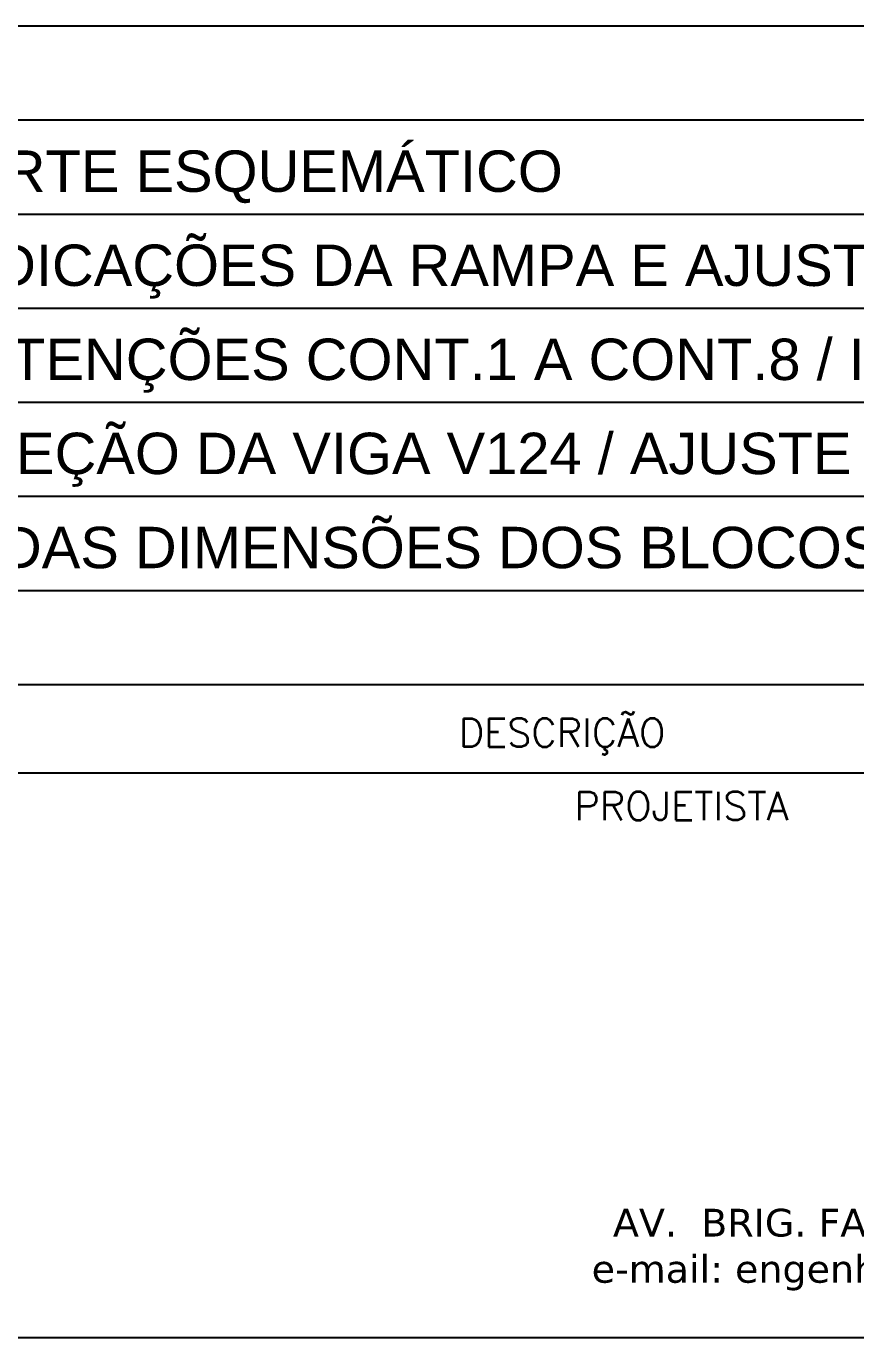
# Model space of a CAD drawing. Extents: x -4172 to 5482, y -2094 to 2406.
# Drawn here: x 4876.1 to 5096.5, y -1508.3 to -1159.8 of the extents above; entities that cross this region are included whole.
import ezdxf

# ---------------------------------------------------------------- set-up
doc = ezdxf.new("R2010")
doc.units = 0
doc.header["$LTSCALE"] = 50
doc.header["$MEASUREMENT"] = 0
doc.layers.add('CARIMBO', color=7, linetype='CONTINUOUS')
doc.layers.add('F-LOGO', color=7, linetype='CONTINUOUS')
doc.layers.add('TERRENO', color=3, linetype='CONTINUOUS', lineweight=30)
doc.styles.add('AR-REF', font='arial.ttf')
doc.styles.add('Graphite Light Narrow', font='')
doc.styles.add('STYLE3', font='romans.shx')
doc.styles.get('Graphite Light Narrow').set_extended_font_data('Graphite Light Narrow')

# ---------------------------------------------------------------- blocks, each defined once
blk = doc.blocks.new('LOGO_CP')
at = {"layer": 'F-LOGO', "color": 1, "insert": (-131.02, -43.4), "char_height": 6.192, "width": 358.7696, "attachment_point": 1, "style": 'Graphite Light Narrow'}
blk.add_mtext('\\pi33.832;{\\fVerdana|b0|i0|c0|p34;AV.  BRIG. FARIA LIMA, 1853 - 4º ANDAR - SP   F:+55 (11) 3813-6855\\P\\pi29.068;e-mail: engenharia@claudiopuga.com.br  -  site:www.claudiopuga.com.br}', dxfattribs=at)

msp = doc.modelspace()

# ---------------------------------------------------------------- linework, layer by layer
at = {"layer": 'CARIMBO', "color": 1}
for p, q in [((5433.231, -1159.799), (4584.731, -1159.799)), ((5433.231, -1184.799), (4584.731, -1184.799)), ((5433.231, -1209.799), (4584.731, -1209.799)), ((5433.231, -1234.799), (4584.731, -1234.799)), ((5433.231, -1259.799), (4584.731, -1259.799)), ((5433.231, -1284.799), (4584.731, -1284.799)), ((5433.231, -1309.799), (4584.731, -1309.799))]:
    msp.add_line(p, q, dxfattribs=at)
at = {"layer": 'CARIMBO', "color": 6}
for p, q in [((5434.731, -1334.799), (4584.731, -1334.799)), ((5434.731, -1358.299), (4584.731, -1358.299)), ((5434.731, -1508.299), (4584.731, -1508.299))]:
    msp.add_line(p, q, dxfattribs=at)

# ---------------------------------------------------------------- block references
at = {"layer": 'F-LOGO', "xscale": 1.188858461142835, "yscale": 1.188858461142835, "zscale": 1.188858461142835}
msp.add_blockref('LOGO_CP', (5147.558, -1422.436), dxfattribs=at)

# ---------------------------------------------------------------- texts
at = {"layer": 'CARIMBO', "color": 2, "style": 'STYLE3'}
for s, p in [('DESCRIÇÃO', (4991.035, -1351.247)), ('PROJETISTA', (5021.77, -1370.743))]:
    msp.add_text(s, height=7.5, dxfattribs=at).set_placement(p)
at = {"layer": 'TERRENO', "linetype": 'ByBlock', "style": 'AR-REF'}
for s, p in [('INCLUSÃO DO CORTE ESQUEMÁTICO', (4736.966, -1203.81)), ('REV. NOMES E INDICAÇÕES DA RAMPA E AJUSTE NAS CONTENÇÕES', (4736.966, -1228.81)), ('REV. NOMES CONTENÇÕES CONT.1 A CONT.8 / INSERIDOS CORTES CT1 A CT5', (4736.966, -1253.81)), ('ALTERAÇÃO DA SEÇÃO DA VIGA V124 / AJUSTE ESCADA E REPRE. DOS PERFIS', (4740.206, -1278.81)), ('REVISÃO GERAL DAS DIMENSÕES DOS BLOCOS / ADICIONADAS VIGAS V40 E VC5', (4740.206, -1303.81))]:
    msp.add_text(s, height=11, dxfattribs=at).set_placement(p)

doc.saveas('drawing.dxf')
